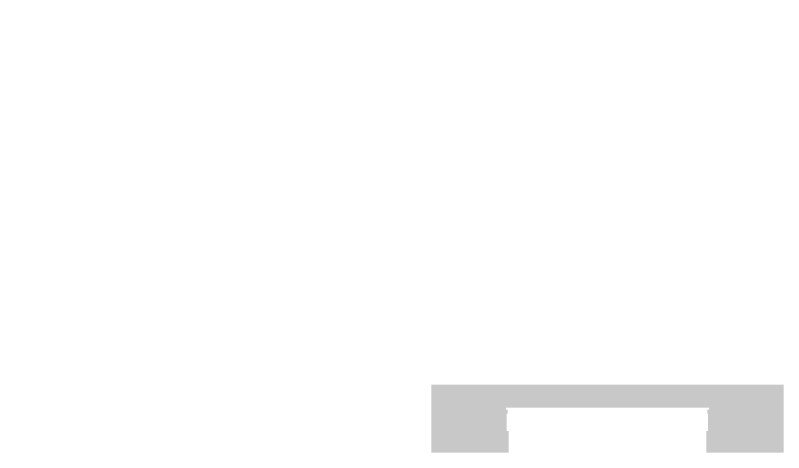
# Model space of a CAD drawing. Extents: x -12446 to 284554, y -295110 to 165007.
# Drawn here: x 74489 to 114178, y 142437 to 165007 of the extents above; entities that cross this region are included whole.
import ezdxf

# ---------------------------------------------------------------- set-up
doc = ezdxf.new("R2010")
doc.units = 0
doc.header["$LTSCALE"] = 1000
for name, color, linetype in [('A-Anno-Note', 241, 'CONTINUOUS'), ('AX-14-comp-tc$0$A-Anno-Note', 241, 'CONTINUOUS'), ('AX-14-comp-tc$0$灰褐色真石漆', 15, 'CONTINUOUS'), ('AX-14-E$0$A-Detl-Thin', 131, 'CONTINUOUS')]:
    doc.layers.add(name, color=color, linetype=linetype)

# ---------------------------------------------------------------- blocks, each defined once
blk = doc.blocks.new('AX-14-comp-tc')
at = {"layer": 'AX-14-comp-tc$0$A-Anno-Note'}
h = blk.add_hatch(dxfattribs=at)
h.set_pattern_fill('AR-HBONE', color=256)
h.set_pattern_definition([(45, (0, 0), (6e-17, 0.8621045876), [1.8288, -0.6096]), (135, (0.43105, 0.43105), (6e-17, 0.8621045876), [1.8288, -0.6096])])
edge = h.paths.add_edge_path()
edge.add_line((95825, 136014), (95825, 139531))
edge.add_line((95825, 139531), (114025, 139531))
edge.add_line((114025, 139531), (114025, 136014))
edge.add_line((114025, 136014), (110025, 136014))
edge.add_line((110025, 136014), (110026, 137129))
edge.add_line((110026, 137129), (110122, 137129))
edge.add_line((110122, 137129), (110122, 137229))
edge.add_line((110122, 137229), (110125, 137429))
edge.add_line((110125, 137429), (110125, 137731))
edge.add_line((110125, 137731), (110125, 137731))
edge.add_line((110125, 137731), (110125, 138029))
edge.add_line((110125, 138029), (110075, 138029))
edge.add_line((110075, 138029), (110075, 138229))
edge.add_line((110075, 138229), (110175, 138229))
edge.add_line((110175, 138229), (110175, 138329))
edge.add_line((110175, 138329), (99675, 138329))
edge.add_line((99675, 138329), (99675, 138229))
edge.add_line((99675, 138229), (99775, 138229))
edge.add_line((99775, 138229), (99775, 138029))
edge.add_line((99775, 138029), (99725, 138029))
edge.add_line((99725, 138029), (99725, 137229))
edge.add_line((99725, 137229), (99725, 137129))
edge.add_line((99725, 137129), (99825, 137129))
edge.add_line((99825, 137129), (99825, 136014))
edge.add_line((99825, 136014), (95825, 136014))
at = {"layer": 'AX-14-comp-tc$0$灰褐色真石漆'}
h = blk.add_hatch(dxfattribs=at)
h.set_pattern_fill('离散材料', color=256, scale=50)
h.set_pattern_definition([(0, (216, 144), (132, 228), [12, -201, 9, -87, 18, -213]), (10, (159, 267), (80.67614, 285.3443), [21, -51, 27, -159, 15, -198]), (20, (129, 171), (133.47095, 220.97625), [24, -165, 21, -123, 15, -96]), (30, (216, 153), (-21.96926, 254.05187), [15, -99, 12, -147, 9, -195]), (40, (132, 219), (33.83592, 216.37036), [12, -132, 9, -84, 24, -153]), (50, (177, 111), (-80.24786, 235.7335), [6, -111, 15, -183, 18, -93]), (60, (186, 132), (-99.47303, 223.70766), [15, -123, 6, -144, 12, -111]), (70, (153, 96), (-109.89227, 215.58685), [9, -57, 18, -96, 12, -132]), (80, (168, 273), (-208.56534, 164.71945), [21, -132, 9, -156, 18, -147]), (90, (186, 144), (-264, 111), [18, -93, 12, -183, 6, -186]), (100, (138, 237), (-247.97146, 145.1453), [21, -117, 18, -96, 21, -219]), (110, (117, 66), (-240.44034, 81.69114), [24, -78, 12, -159, 18, -174]), (120, (36, 102), (-286.64994, 28.49227), [15, -201, 18, -93, 21, -123]), (130, (102, 36), (-279.10777, 71.26608), [9, -66, 12, -129, 24, -168]), (140, (12, 276), (-220.59685, -34.20569), [18, -108, 21, -93, 12, -126]), (150, (261, 18), (-204.82497, -120.76726), [12, -84, 24, -186, 21, -171]), (160, (63, 186), (-237.90107, -162.4287), [18, -126, 15, -114, 12, -183]), (170, (81, 114), (-215.64405, -169.12317), [27, -99, 18, -135, 24, -132])])
h.paths.add_polyline_path([(80836, 158585), (74336, 158585)])
blk = doc.blocks.new('AX-14-E')
at = {"layer": 'AX-14-E$0$A-Detl-Thin'}
blk.add_blockref('AX-14-comp-tc', (153, 6422), dxfattribs=at)

msp = doc.modelspace()

# ---------------------------------------------------------------- block references
at = {"layer": 'A-Anno-Note'}
msp.add_blockref('AX-14-E', (0, 0), dxfattribs=at)

doc.saveas('drawing.dxf')
